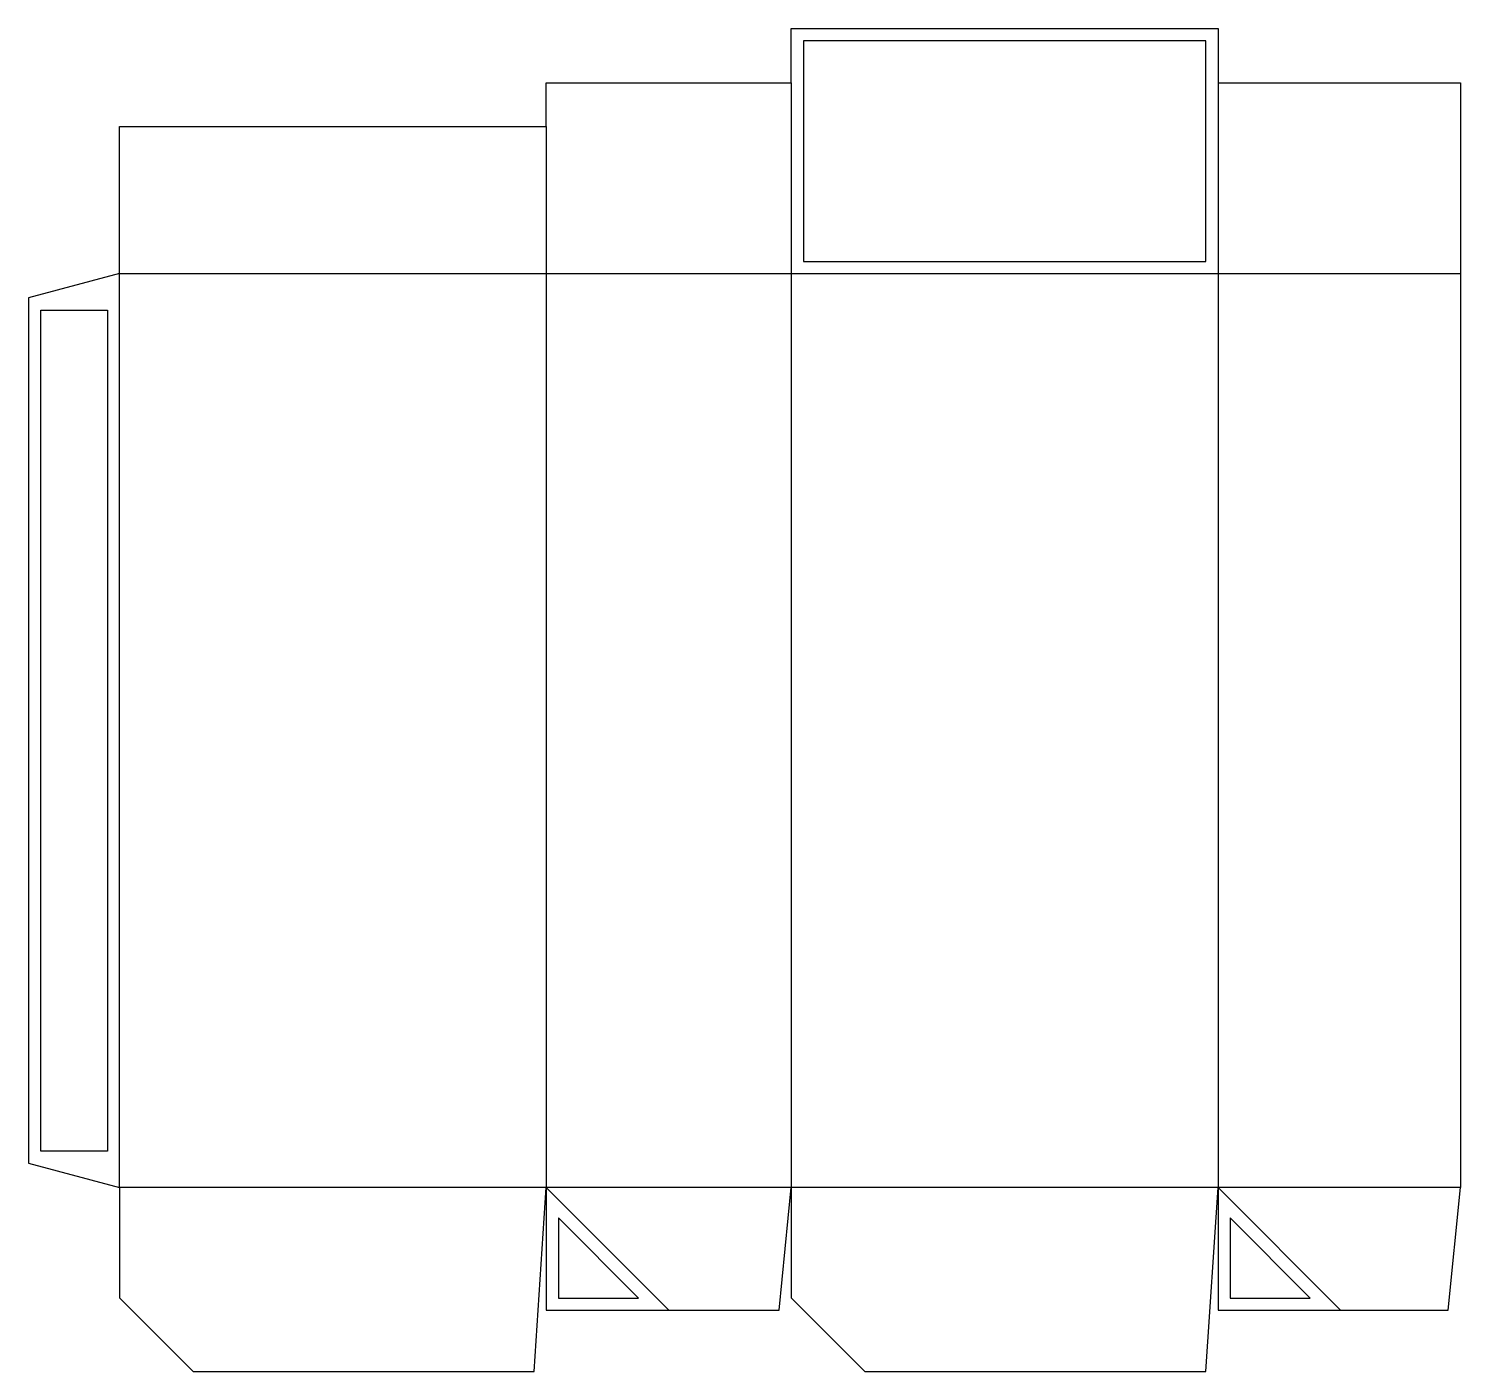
# Model space of a CAD drawing. Header units: millimetres. Extents: x 0 to 236, y 0 to 222.
import ezdxf

# ---------------------------------------------------------------- set-up
doc = ezdxf.new("R2010")
doc.units = ezdxf.units.MM
for name, color, linetype in [('CREASE', 5, 'CONTINUOUS'), ('CUT', 1, 'CONTINUOUS'), ('GLUE', 2, 'CONTINUOUS')]:
    doc.layers.add(name, color=color, linetype=linetype)

msp = doc.modelspace()

# ---------------------------------------------------------------- linework, layer by layer
at = {"layer": 'CREASE'}
for p, q in [((15, 30.337), (15, 181.238)), ((15, 181.238), (85.45, 181.238)), ((85.45, 181.238), (85.45, 30.337)), ((85.45, 181.238), (125.9, 181.238)), ((125.9, 181.238), (125.9, 30.337)), ((125.9, 181.238), (196.35, 181.238)), ((196.35, 181.238), (196.35, 30.337)), ((196.35, 181.238), (236.35, 181.238)), ((85.45, 30.337), (15, 30.337)), ((125.9, 30.337), (85.45, 30.337)), ((85.45, 30.337), (105.675, 10.113)), ((196.35, 30.337), (125.9, 30.337)), ((236.35, 30.337), (196.35, 30.337)), ((196.35, 30.337), (216.575, 10.113))]:
    msp.add_line(p, q, dxfattribs=at)
at = {"layer": 'CUT'}
for p, q in [((125.9, 212.738), (125.9, 221.688)), ((125.9, 221.688), (196.35, 221.688)), ((196.35, 221.688), (196.35, 212.738)), ((85.45, 205.508), (85.45, 212.738)), ((85.45, 212.738), (125.9, 212.738)), ((125.9, 212.738), (125.9, 181.238)), ((196.35, 212.738), (196.35, 181.238)), ((196.35, 212.738), (236.35, 212.738)), ((236.35, 212.738), (236.35, 181.238)), ((15, 181.238), (15, 205.508)), ((15, 205.508), (85.45, 205.508)), ((85.45, 205.508), (85.45, 181.238)), ((15, 181.238), (0, 177.218)), ((236.35, 181.238), (236.35, 30.337)), ((0, 177.218), (0, 34.357)), ((0, 34.357), (15, 30.337)), ((15, 30.337), (15, 12.135)), ((83.45, 0), (85.45, 30.337)), ((85.45, 30.337), (85.45, 10.113)), ((123.9, 10.113), (125.9, 30.337)), ((125.9, 30.337), (125.9, 12.135)), ((194.35, 0), (196.35, 30.337)), ((196.35, 30.337), (196.35, 10.113)), ((234.35, 10.113), (236.35, 30.337)), ((15, 12.135), (27.135, 0)), ((125.9, 12.135), (138.035, 0)), ((85.45, 10.113), (123.9, 10.113)), ((196.35, 10.113), (234.35, 10.113)), ((27.135, 0), (83.45, 0)), ((138.035, 0), (194.35, 0))]:
    msp.add_line(p, q, dxfattribs=at)
at = {"layer": 'GLUE'}
for p, q in [((194.35, 219.688), (127.9, 219.688)), ((127.9, 219.688), (127.9, 183.238)), ((194.35, 183.238), (194.35, 219.688)), ((127.9, 183.238), (194.35, 183.238)), ((2, 175.218), (13, 175.218)), ((2, 36.357), (2, 175.218)), ((13, 175.218), (13, 36.357)), ((13, 36.357), (2, 36.357)), ((87.45, 25.337), (87.45, 12.113)), ((100.675, 12.113), (87.45, 25.337)), ((198.35, 25.337), (198.35, 12.113)), ((211.575, 12.113), (198.35, 25.337)), ((87.45, 12.113), (100.675, 12.113)), ((198.35, 12.113), (211.575, 12.113))]:
    msp.add_line(p, q, dxfattribs=at)

doc.saveas('drawing.dxf')
